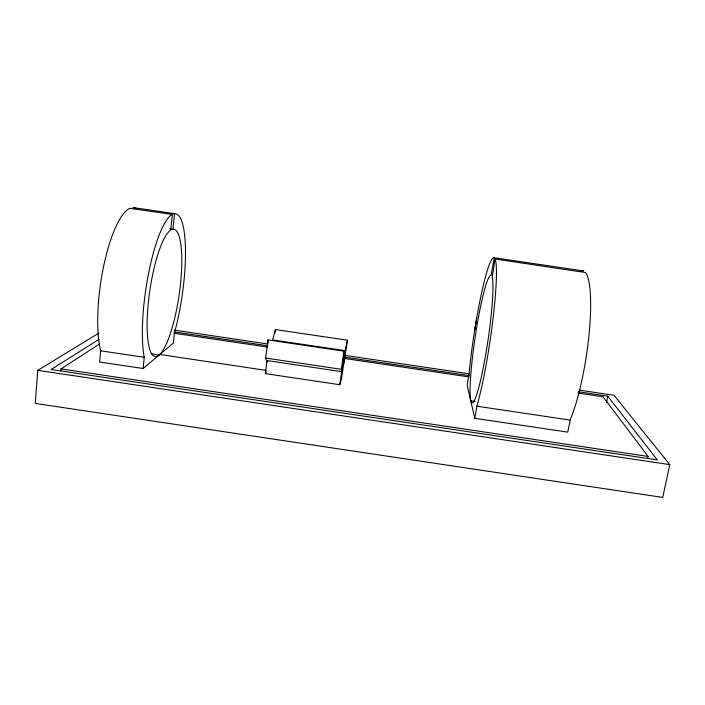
<?xml version="1.0" encoding="UTF-8"?>
<svg xmlns="http://www.w3.org/2000/svg" width="705" height="705" viewBox="0 0 705 705"><rect width="100%" height="100%" fill="white"/><g stroke="black" fill="none" stroke-linecap="round" stroke-linejoin="round"><path stroke-width="1.06" d="M267.362 360.889L265.944 359.638L265.679 358.078L267.918 339.916L343.934 351.161L341.396 369.314L341.59 371.623L266.983 360.555L265.362 373.641L339.757 384.701L341.643 378.321L345.512 350.702L272.65 339.916L275.435 329.57L347.468 340.215L343.432 365.543M343.934 351.161L343.767 357.012L347.468 340.215M98.797 333.174L37.779 370.337L35.25 403.427L662.762 497.43L669.75 464.621L613.993 395.249L579.158 390.094M60.806 371.006L60.974 368.891L99.511 344.022M151.619 353.928L159.145 355.047A64.314 14.805 -81.7 0 1 148.015 306.04A64.314 14.805 -81.7 0 1 170.178 230.447L170.76 230.121L172.355 214.382L129.694 208.345A79.868 21.899 -81.7 0 0 103.917 264.877A79.868 21.899 -81.7 0 0 99.89 347.265L100.692 350.817L99.687 362.053L143.133 368.521L173.351 343.088L174.399 333.068L175.589 328.592A79.929 18.427 -81.7 0 0 174.849 213.677L133.007 207.57A79.868 21.899 -81.7 0 1 136.065 208.46M143.133 368.521L144.243 357.294L143.644 353.769A79.929 18.427 -81.7 0 1 148.949 271.504A79.929 18.427 -81.7 0 1 172.029 214.523L172.355 214.382M159.718 354.465L266.217 370.398M169.738 228.861L172.945 229.328L174.532 213.73M275.029 332.822L275.435 329.57M339.757 384.701L343.723 356.369M474.729 329.861L476.695 318.096A82.45 8.407 -81.6 0 1 494.055 257.739L583.537 270.949L583.097 270.738A82.582 16.092 -81.5 0 0 580.347 271.187M494.275 257.924L491.094 275.426A64.534 6.574 -81.6 0 0 471.627 365.322A64.534 6.574 -81.6 0 0 480.599 380.207A64.534 6.574 -81.6 0 0 492.213 277.285L495.042 258.991L585.538 272.553A82.582 16.092 -81.5 0 1 588.904 335.853A82.582 16.092 -81.5 0 1 570.601 418.7L567.71 432.13L474.765 418.294L467.168 385.371L469.133 372.716A82.45 8.407 -81.6 0 1 474.668 330.275L476.695 318.096M474.765 418.294L477.232 404.82A82.45 8.407 -81.6 0 0 492.672 321.7A82.45 8.407 -81.6 0 0 495.236 259.369L495.042 258.991M606.529 402.405L607.763 396.122L578.356 391.76M647.683 458.541L648.115 456.435L603.031 396.783L577.985 393.073M265.362 373.641L266.331 372.099M266.781 362.194L267.741 360.731M159.145 355.047L160.872 353.293A64.314 14.805 -81.7 0 0 180.586 283.181A64.314 14.805 -81.7 0 0 173.492 229.248L172.945 229.328M99.008 339.369L51.13 369.508L657.298 459.907L607.763 396.122M174.188 330.116L267.803 343.978M345.098 355.426L469.204 373.809M174.153 331.888L267.847 345.767M344.111 357.065L469.407 375.624M173.879 333.201L267.548 347.08M344.886 358.537L469.063 376.937M265.679 358.078L341.396 369.314M470.728 400.784L475.073 401.427M476.818 406.203L570.001 420.048M100.692 350.817L144.243 357.294M60.974 368.891L648.115 456.435M37.779 370.337L669.75 464.621M267.918 339.916L268.235 343.123"/></g></svg>
